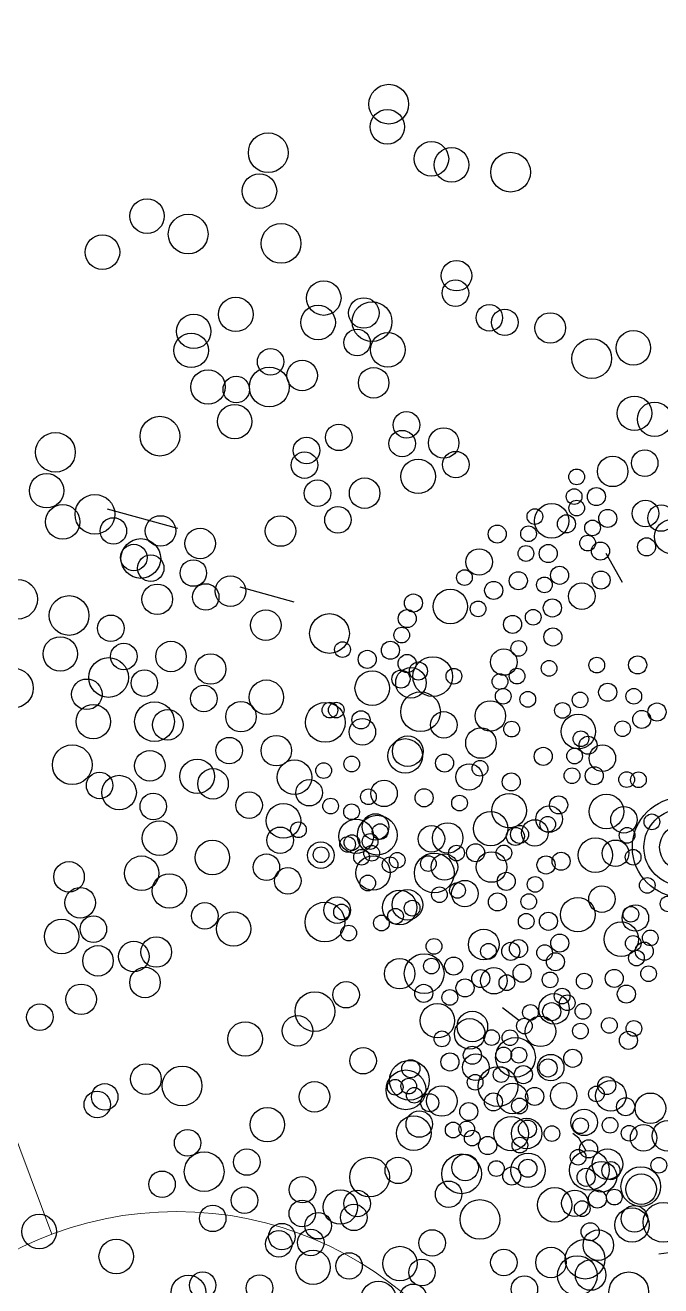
# Model space of a CAD drawing. Header units: millimetres. Extents: x 441156 to 441876, y 4514765 to 4515211.
# Drawn here: x 441564.466 to 441565.034, y 4514830.769 to 4514831.896 of the extents above; entities that cross this region are included whole.
import ezdxf

# ---------------------------------------------------------------- set-up
doc = ezdxf.new("R2010")
doc.units = ezdxf.units.MM
doc.linetypes.add('CONTINUA', pattern=[0])
doc.linetypes.add('HIDDEN', pattern=[0.375, 0.25, -0.125])
doc.layers.add('01_piscinas', color=254, linetype='Continuous')
doc.layers.add('INGIN ELECTRICIDAD ALUMBRADO', color=120, linetype='HIDDEN')

msp = doc.modelspace()

# ---------------------------------------------------------------- linework, layer by layer
at = {"layer": '01_piscinas'}
for p, q in [((441564.60201073, 4514831.44630192, 0.00000053), (441564.53900604, 4514831.46381953, 0.00000053)), ((441564.99961501, 4514831.39826649, 0.00000053), (441564.98497495, 4514831.42418268, 0.00000053)), ((441564.70610725, 4514831.38055135, 0.00000053), (441564.6576421, 4514831.39402644, 0.00000053)), ((441564.89213983, 4514831.01814766, 0.00000053), (441564.90666555, 4514831.00712524, 0.00000053)), ((441565.03191926, 4514830.79787142, 0.00000053), (441565.06244956, 4514830.80205789, 0.00000053))]:
    msp.add_line(p, q, dxfattribs=at)
at = {"layer": '01_piscinas', "elevation": 0.00000053}
msp.add_lwpolyline([(441564.96743843, 4514830.88945315), (441564.96046535, 4514830.90141357), (441564.96046535, 4514830.90141357), (441564.95501616, 4514830.90558361)], dxfattribs=at)
at = {"layer": '01_piscinas'}
for centre, radius in [((441564.79054029, 4514831.82582947, 0.00000053), 0.01775907), ((441564.78929227, 4514831.80555468, 0.00000053), 0.01541533), ((441564.6827996, 4514831.78244723, 0.00000053), 0.01775907), ((441564.82872541, 4514831.77693162, 0.00000053), 0.01541533), ((441564.84670258, 4514831.77159245, 0.00000053), 0.01541533), ((441564.89953929, 4514831.76503175, 0.00000053), 0.01775907), ((441564.67494438, 4514831.74810207, 0.00000053), 0.01541533), ((441564.57448504, 4514831.72572852, 0.00000053), 0.01541533), ((441564.6112105, 4514831.70970134, 0.00000053), 0.01775907), ((441564.69427697, 4514831.70133977, 0.00000053), 0.01775907), ((441564.53458506, 4514831.69352245, 0.00000053), 0.01541533), ((441564.85112999, 4514831.67249563, 0.00000053), 0.01366082), ((441564.73246208, 4514831.65244191, 0.00000053), 0.01541533), ((441564.85016997, 4514831.65689963, 0.00000053), 0.01185795), ((441564.65380436, 4514831.63789644, 0.00000053), 0.01541533), ((441564.76825253, 4514831.63912467, 0.00000053), 0.01366082), ((441564.77564979, 4514831.63135769, 0.00000053), 0.01775907), ((441564.6161885, 4514831.62265997, 0.00000053), 0.01541533), ((441564.72741014, 4514831.63063565, 0.00000053), 0.01541533), ((441564.88050316, 4514831.63488189, 0.00000053), 0.01185795), ((441564.89433175, 4514831.63077484, 0.00000053), 0.01185795), ((441564.93497538, 4514831.62572815, 0.00000053), 0.01366082), ((441564.61390439, 4514831.60569037, 0.00000053), 0.01541533), ((441564.76221006, 4514831.61270532, 0.00000053), 0.01185795), ((441564.78976609, 4514831.6061795, 0.00000053), 0.01541533), ((441564.97210623, 4514831.59835999, 0.00000053), 0.01775907), ((441565.00930861, 4514831.60795644, 0.00000053), 0.01541533), ((441564.68493364, 4514831.5954949, 0.00000053), 0.01185795), ((441564.713184, 4514831.5831663, 0.00000053), 0.01366082), ((441564.62899594, 4514831.57298937, 0.00000053), 0.01541533), ((441564.65424135, 4514831.570721, 0.00000053), 0.01185795), ((441564.68376043, 4514831.57295883, 0.00000053), 0.01775907), ((441564.77708128, 4514831.57673431, 0.00000053), 0.01366082), ((441565.01029135, 4514831.54946213, 0.00000053), 0.01541533), ((441565.02826853, 4514831.54412296, 0.00000053), 0.01541533), ((441564.65279216, 4514831.54204191, 0.00000053), 0.01541533), ((441564.80645445, 4514831.53912058, 0.00000053), 0.01185795), ((441564.58596997, 4514831.52900619, 0.00000053), 0.01775907), ((441564.74594851, 4514831.52793175, 0.00000053), 0.01185795), ((441564.83967576, 4514831.52290195, 0.00000053), 0.01366082), ((441564.49253372, 4514831.51455819, 0.00000053), 0.01775907), ((441564.71701323, 4514831.51621139, 0.00000053), 0.01185795), ((441564.80256834, 4514831.52234653, 0.00000053), 0.01185795), ((441564.71525622, 4514831.50315785, 0.00000053), 0.01185795), ((441564.85053445, 4514831.50353411, 0.00000053), 0.01185795), ((441565.01941331, 4514831.50490099, 0.00000053), 0.01185795), ((441564.81686542, 4514831.49303503, 0.00000053), 0.01541533), ((441564.9907961, 4514831.4975191, 0.00000053), 0.01366082), ((441564.48467851, 4514831.48021304, 0.00000053), 0.01541533), ((441564.76899163, 4514831.47797975, 0.00000053), 0.01366082), ((441564.95859757, 4514831.4926079, 0.00000053), 0.00701654), ((441564.7268651, 4514831.47800324, 0.00000053), 0.01185795), ((441564.95629593, 4514831.47498859, 0.00000053), 0.00701654), ((441564.97621375, 4514831.47497207, 0.00000053), 0.00808333), ((441564.52786622, 4514831.45912882, 0.00000053), 0.01775907), ((441564.93620859, 4514831.45326705, 0.00000053), 0.01541533), ((441564.95863062, 4514831.46471717, 0.00000053), 0.00701654), ((441565.02016927, 4514831.45990536, 0.00000053), 0.01185795), ((441564.49907543, 4514831.45237167, 0.00000053), 0.01541533), ((441564.58647853, 4514831.44425057, 0.00000053), 0.01366082), ((441564.6937682, 4514831.44417003, 0.00000053), 0.01366082), ((441564.74516989, 4514831.4541975, 0.00000053), 0.01185795), ((441564.92123345, 4514831.45710482, 0.00000053), 0.00701654), ((441564.94943006, 4514831.45060042, 0.00000053), 0.00808333), ((441564.98634807, 4514831.45547014, 0.00000053), 0.00808333), ((441565.03399787, 4514831.45579831, 0.00000053), 0.01185795), ((441564.544352, 4514831.44427406, 0.00000053), 0.01185795), ((441564.62189417, 4514831.43305618, 0.00000053), 0.01366082), ((441564.88756184, 4514831.44141466, 0.00000053), 0.00808333), ((441564.91556583, 4514831.44172274, 0.00000053), 0.00701654), ((441564.97276584, 4514831.44694432, 0.00000053), 0.00701654), ((441565.04356963, 4514831.43915357, 0.00000053), 0.01541533), ((441564.56893147, 4514831.41964013, 0.00000053), 0.01775907), ((441564.96843873, 4514831.43334988, 0.00000053), 0.00701654), ((441565.02107073, 4514831.43004768, 0.00000053), 0.00808333), ((441564.56265678, 4514831.42046832, 0.00000053), 0.01185795), ((441564.87138009, 4514831.4164999, 0.00000053), 0.01185795), ((441564.9132642, 4514831.42410343, 0.00000053), 0.00701654), ((441564.93318201, 4514831.4240869, 0.00000053), 0.00808333), ((441564.97987987, 4514831.42625833, 0.00000053), 0.00808333), ((441564.57772123, 4514831.41098384, 0.00000053), 0.01185795), ((441564.6158517, 4514831.40663684, 0.00000053), 0.01185795), ((441564.94331634, 4514831.40458497, 0.00000053), 0.00808333), ((441564.64907301, 4514831.3904182, 0.00000053), 0.01366082), ((441564.85825169, 4514831.40253669, 0.00000053), 0.00701654), ((441564.90639832, 4514831.39971525, 0.00000053), 0.00808333), ((441564.92973411, 4514831.39605915, 0.00000053), 0.00701654), ((441564.98038729, 4514831.40033196, 0.00000053), 0.00808333), ((441564.4586938, 4514831.38320971, 0.00000053), 0.01775907), ((441564.58359612, 4514831.38311941, 0.00000053), 0.01366082), ((441564.62692625, 4514831.38522039, 0.00000053), 0.01185795), ((441564.84562005, 4514831.37672602, 0.00000053), 0.01541533), ((441564.88439332, 4514831.39108856, 0.00000053), 0.00808333), ((441564.96318253, 4514831.38590915, 0.00000053), 0.01185795), ((441564.50473413, 4514831.36865701, 0.00000053), 0.01775907), ((441564.81262014, 4514831.3798041, 0.00000053), 0.00808333), ((441564.87044979, 4514831.37459612, 0.00000053), 0.00701654), ((441564.93684814, 4514831.37537317, 0.00000053), 0.00808333), ((441564.54212804, 4514831.35719699, 0.00000053), 0.01185795), ((441564.68066167, 4514831.36004229, 0.00000053), 0.01366082), ((441564.73761468, 4514831.35257395, 0.00000053), 0.01775907), ((441564.80711627, 4514831.36590894, 0.00000053), 0.00808333), ((441564.9012778, 4514831.36071704, 0.00000053), 0.00808333), ((441564.91973937, 4514831.36708263, 0.00000053), 0.00701654), ((441564.80214793, 4514831.3511259, 0.00000053), 0.00701654), ((441564.93735555, 4514831.34944679, 0.00000053), 0.00808333), ((441564.49687892, 4514831.33431186, 0.00000053), 0.01541533), ((441564.59586346, 4514831.33201889, 0.00000053), 0.01366082), ((441564.74922261, 4514831.33820239, 0.00000053), 0.00701654), ((441564.79203565, 4514831.33755817, 0.00000053), 0.00808333), ((441564.90676403, 4514831.3392323, 0.00000053), 0.00701654), ((441564.55373693, 4514831.33204238, 0.00000053), 0.01185795), ((441564.6312791, 4514831.3208245, 0.00000053), 0.01366082), ((441564.77132506, 4514831.32943893, 0.00000053), 0.00808333), ((441564.80702158, 4514831.32573894, 0.00000053), 0.00808333), ((441564.89349903, 4514831.32703144, 0.00000053), 0.01185795), ((441564.54006663, 4514831.31322764, 0.00000053), 0.01775907), ((441564.81711953, 4514831.31902725, 0.00000053), 0.00808333), ((441564.82990711, 4514831.3140441, 0.00000053), 0.01775907), ((441564.93390765, 4514831.32141905, 0.00000053), 0.00701654), ((441564.97659073, 4514831.32428069, 0.00000053), 0.00701654), ((441565.01309284, 4514831.32445577, 0.00000053), 0.00808333), ((441564.45494666, 4514831.3037392, 0.00000053), 0.01775907), ((441564.52064003, 4514831.29820917, 0.00000053), 0.01366082), ((441564.57204171, 4514831.30823664, 0.00000053), 0.01185795), ((441564.68118013, 4514831.29559544, 0.00000053), 0.01541533), ((441564.7757998, 4514831.30367609, 0.00000053), 0.01541533), ((441564.80151771, 4514831.31184377, 0.00000053), 0.00808333), ((441564.81041798, 4514831.30845292, 0.00000053), 0.01366082), ((441564.84880921, 4514831.31437799, 0.00000053), 0.00701654), ((441564.89002631, 4514831.30955131, 0.00000053), 0.00701654), ((441564.90527464, 4514831.31446212, 0.00000053), 0.00701654), ((441564.62523663, 4514831.29440515, 0.00000053), 0.01185795), ((441564.81898751, 4514831.28259187, 0.00000053), 0.01775907), ((441564.89291923, 4514831.2964582, 0.00000053), 0.00701654), ((441564.91490861, 4514831.29369699, 0.00000053), 0.00701654), ((441564.96165687, 4514831.29317279, 0.00000053), 0.00701654), ((441564.98630915, 4514831.30008412, 0.00000053), 0.00808333), ((441565.00964493, 4514831.29642802, 0.00000053), 0.00701654), ((441564.52636738, 4514831.27376948, 0.00000053), 0.01541533), ((441564.58113187, 4514831.27373894, 0.00000053), 0.01775907), ((441564.65845794, 4514831.27818652, 0.00000053), 0.01366082), ((441564.73386754, 4514831.27310344, 0.00000053), 0.01775907), ((441564.73799217, 4514831.28405266, 0.00000053), 0.00701654), ((441564.74362405, 4514831.28413722, 0.00000053), 0.00701654), ((441564.88141216, 4514831.27881457, 0.00000053), 0.01366082), ((441564.94591728, 4514831.28380122, 0.00000053), 0.00701654), ((441565.03039638, 4514831.28235048, 0.00000053), 0.00808333), ((441564.59298105, 4514831.27088773, 0.00000053), 0.01366082), ((441564.7657265, 4514831.27537376, 0.00000053), 0.00808333), ((441564.83979115, 4514831.27083918, 0.00000053), 0.01185795), ((441564.96010101, 4514831.26495967, 0.00000053), 0.01541533), ((441565.01675896, 4514831.27574203, 0.00000053), 0.00808333), ((441564.76700679, 4514831.26462329, 0.00000053), 0.01185795), ((441564.87301246, 4514831.25462055, 0.00000053), 0.01366082), ((441564.90046601, 4514831.26704985, 0.00000053), 0.00701654), ((441564.9996502, 4514831.2674515, 0.00000053), 0.00701654), ((441564.64792006, 4514831.24783409, 0.00000053), 0.01185795), ((441564.69004659, 4514831.2478106, 0.00000053), 0.01366082), ((441564.80528826, 4514831.24313372, 0.00000053), 0.01541533), ((441564.80753557, 4514831.24732175, 0.00000053), 0.01366082), ((441564.96238805, 4514831.2584198, 0.00000053), 0.00701654), ((441564.96879018, 4514831.25267672, 0.00000053), 0.00808333), ((441564.50757611, 4514831.23520016, 0.00000053), 0.01775907), ((441564.57699383, 4514831.23428253, 0.00000053), 0.01366082), ((441564.84046466, 4514831.23669885, 0.00000053), 0.00808333), ((441564.92871644, 4514831.24272964, 0.00000053), 0.00808333), ((441564.95672043, 4514831.24303772, 0.00000053), 0.00701654), ((441564.98156131, 4514831.24105732, 0.00000053), 0.01185795), ((441564.61931699, 4514831.22484109, 0.00000053), 0.01541533), ((441564.70630673, 4514831.22406894, 0.00000053), 0.01541533), ((441564.73239361, 4514831.2299875, 0.00000053), 0.00701654), ((441564.75745398, 4514831.23589951, 0.00000053), 0.00701654), ((441564.86247458, 4514831.22426812, 0.00000053), 0.01185795), ((441564.87215434, 4514831.23204958, 0.00000053), 0.00701654), ((441564.9544188, 4514831.22541841, 0.00000053), 0.00701654), ((441564.97433661, 4514831.22540188, 0.00000053), 0.00808333), ((441564.53207367, 4514831.21672365, 0.00000053), 0.01185795), ((441564.54947588, 4514831.21034624, 0.00000053), 0.01541533), ((441564.63346524, 4514831.21816538, 0.00000053), 0.01366082), ((441564.71941976, 4514831.21019687, 0.00000053), 0.01185795), ((441564.78633494, 4514831.20960291, 0.00000053), 0.01185795), ((441564.90007997, 4514831.2198637, 0.00000053), 0.00808333), ((441565.00330723, 4514831.22193532, 0.00000053), 0.00701654), ((441565.01381847, 4514831.22178791, 0.00000053), 0.00701654), ((441564.58003979, 4514831.19791123, 0.00000053), 0.01185795), ((441564.66569583, 4514831.19904699, 0.00000053), 0.01185795), ((441564.77243974, 4514831.20656204, 0.00000053), 0.00701654), ((441564.82215217, 4514831.20564586, 0.00000053), 0.00808333), ((441564.89823787, 4514831.19420533, 0.00000053), 0.01541533), ((441564.69641393, 4514831.18505842, 0.00000053), 0.01541533), ((441564.73860309, 4514831.19827647, 0.00000053), 0.00701654), ((441564.75728757, 4514831.19315259, 0.00000053), 0.00701654), ((441564.85384184, 4514831.2009966, 0.00000053), 0.00701654), ((441564.93397428, 4514831.1866309, 0.00000053), 0.01185795), ((441564.94245585, 4514831.1993558, 0.00000053), 0.00808333), ((441564.98522761, 4514831.19343317, 0.00000053), 0.01541533), ((441565.05309565, 4514831.16138281, 0.00000053), 0.0446896), ((441564.78029962, 4514831.17223943, 0.00000053), 0.01775907), ((441564.7787251, 4514831.17959481, 0.00000053), 0.01185795), ((441564.88167951, 4514831.17810497, 0.00000053), 0.01541533), ((441564.93269874, 4514831.18198228, 0.00000053), 0.00701654), ((441565.00088946, 4514831.18603693, 0.00000053), 0.01185795), ((441565.05309565, 4514831.16138281, 0.00000053), 0.03437661), ((441565.02582811, 4514831.18417009, 0.00000053), 0.00701654), ((441564.58564291, 4514831.16955164, 0.00000053), 0.01541533), ((441564.69351662, 4514831.16766653, 0.00000053), 0.01185795), ((441564.7098427, 4514831.17704238, 0.00000053), 0.00701654), ((441564.76143187, 4514831.17121559, 0.00000053), 0.01541533), ((441564.78289505, 4514831.17544848, 0.00000053), 0.00701654), ((441564.8287389, 4514831.16894649, 0.00000053), 0.01185795), ((441564.84325255, 4514831.16973406, 0.00000053), 0.01366082), ((441564.90374609, 4514831.17114997, 0.00000053), 0.00808333), ((441564.90749911, 4514831.17290316, 0.00000053), 0.00808333), ((441564.92123708, 4514831.17424601, 0.00000053), 0.01185795), ((441565.00364384, 4514831.17209913, 0.00000053), 0.00701654), ((441565.05309565, 4514831.16138281, 0.00000053), 0.02034119), ((441564.63286833, 4514831.15225924, 0.00000053), 0.01541533), ((441564.72984387, 4514831.15436468, 0.00000053), 0.01185795), ((441564.75377078, 4514831.16403079, 0.00000053), 0.00701654), ((441564.75765402, 4514831.16555315, 0.00000053), 0.00701654), ((441564.77392123, 4514831.16659523, 0.00000053), 0.00701654), ((441564.86817576, 4514831.15649385, 0.00000053), 0.00808333), ((441564.97533481, 4514831.15442265, 0.00000053), 0.01541533), ((441564.99327962, 4514831.15602884, 0.00000053), 0.01185795), ((441564.56958344, 4514831.13823415, 0.00000053), 0.01541533), ((441564.68116318, 4514831.14357615, 0.00000053), 0.01185795), ((441564.7300399, 4514831.1547275, 0.00000053), 0.00701654), ((441564.76623402, 4514831.15255549, 0.00000053), 0.00701654), ((441564.77652343, 4514831.1385146, 0.00000053), 0.01541533), ((441564.77529491, 4514831.15610766, 0.00000053), 0.00701654), ((441564.79818232, 4514831.14978602, 0.00000053), 0.00701654), ((441564.83128792, 4514831.13848406, 0.00000053), 0.01775907), ((441564.82597966, 4514831.14681196, 0.00000053), 0.00701654), ((441564.84034779, 4514831.14379188, 0.00000053), 0.01185795), ((441564.85115578, 4514831.15627271, 0.00000053), 0.00701654), ((441564.88247432, 4514831.14376839, 0.00000053), 0.01366082), ((441564.89355558, 4514831.15641073, 0.00000053), 0.00701654), ((441564.93118301, 4514831.14561427, 0.00000053), 0.00808333), ((441564.94464731, 4514831.14896436, 0.00000053), 0.00808333), ((441565.00907487, 4514831.15253176, 0.00000053), 0.00701654), ((441564.50470917, 4514831.13502778, 0.00000053), 0.01366082), ((441564.70026664, 4514831.1313868, 0.00000053), 0.01185795), ((441564.79176224, 4514831.14584641, 0.00000053), 0.00701654), ((441564.59441794, 4514831.122388, 0.00000053), 0.01541533), ((441564.77179502, 4514831.12948225, 0.00000053), 0.00701654), ((441564.85865257, 4514831.11998614, 0.00000053), 0.01185795), ((441564.89561268, 4514831.13095815, 0.00000053), 0.00808333), ((441564.9214259, 4514831.12824076, 0.00000053), 0.00701654), ((441565.02169409, 4514831.12736348, 0.00000053), 0.00701654), ((441564.51473686, 4514831.11184574, 0.00000053), 0.01366082), ((441564.80031964, 4514831.10756714, 0.00000053), 0.01541533), ((441564.80725088, 4514831.10995867, 0.00000053), 0.01366082), ((441564.83587355, 4514831.11903511, 0.00000053), 0.00701654), ((441564.8520368, 4514831.12288188, 0.00000053), 0.00701654), ((441564.88775429, 4514831.1125506, 0.00000053), 0.00808333), ((441564.91575828, 4514831.11285868, 0.00000053), 0.00701654), ((441564.9811941, 4514831.11509348, 0.00000053), 0.01185795), ((441564.62614037, 4514831.1000892, 0.00000053), 0.01185795), ((441564.73349745, 4514831.09453142, 0.00000053), 0.01775907), ((441564.74442842, 4514831.10526201, 0.00000053), 0.01185795), ((441564.74835132, 4514831.10357455, 0.00000053), 0.00701654), ((441564.81147856, 4514831.10698169, 0.00000053), 0.00701654), ((441564.95962363, 4514831.10120668, 0.00000053), 0.01541533), ((441565.01106747, 4514831.09820041, 0.00000053), 0.01185795), ((441565.00704247, 4514831.10155274, 0.00000053), 0.00701654), ((441565.04036296, 4514831.11085169, 0.00000053), 0.00701654), ((441564.49805379, 4514831.08170112, 0.00000053), 0.01541533), ((441564.52646552, 4514831.08824263, 0.00000053), 0.01185795), ((441564.65182825, 4514831.08842577, 0.00000053), 0.01541533), ((441564.78406328, 4514831.09374422, 0.00000053), 0.00701654), ((441564.79664481, 4514831.09974364, 0.00000053), 0.00701654), ((441564.91345665, 4514831.09523936, 0.00000053), 0.00701654), ((441564.93337446, 4514831.09522284, 0.00000053), 0.00808333), ((441564.75474018, 4514831.08473835, 0.00000053), 0.00701654), ((441564.87550182, 4514831.07454521, 0.00000053), 0.01366082), ((441564.99845901, 4514831.07924569, 0.00000053), 0.01541533), ((441565.0244193, 4514831.08041496, 0.00000053), 0.00701654), ((441564.56262727, 4514831.06372901, 0.00000053), 0.01366082), ((441564.58271496, 4514831.06777563, 0.00000053), 0.01366082), ((441564.83102044, 4514831.07283557, 0.00000053), 0.00701654), ((441564.87971927, 4514831.0684071, 0.00000053), 0.00701654), ((441564.89963709, 4514831.06839058, 0.00000053), 0.00808333), ((441564.90659077, 4514831.07085119, 0.00000053), 0.00808333), ((441564.92992656, 4514831.06719509, 0.00000053), 0.00701654), ((441564.94350879, 4514831.07572091, 0.00000053), 0.00808333), ((441565.00917098, 4514831.07550415, 0.00000053), 0.00701654), ((441565.01899103, 4514831.06853482, 0.00000053), 0.00808333), ((441564.53059482, 4514831.05994477, 0.00000053), 0.01366082), ((441564.82222367, 4514831.04849392, 0.00000053), 0.01775907), ((441564.84863662, 4514831.05519973, 0.00000053), 0.00808333), ((441564.93963349, 4514831.05903032, 0.00000053), 0.00808333), ((441565.01206389, 4514831.06241104, 0.00000053), 0.00701654), ((441564.57265495, 4514831.04054696, 0.00000053), 0.01366082), ((441564.80035503, 4514831.04841274, 0.00000053), 0.01366082), ((441564.82871881, 4514831.05521626, 0.00000053), 0.00701654), ((441564.8728534, 4514831.04401893, 0.00000053), 0.00808333), ((441564.88460351, 4514831.04212383, 0.00000053), 0.01185795), ((441564.90977141, 4514831.04888864, 0.00000053), 0.00808333), ((441564.99220734, 4514831.04416317, 0.00000053), 0.00808333), ((441565.02287899, 4514831.04839864, 0.00000053), 0.00701654), ((441564.75242135, 4514831.02960358, 0.00000053), 0.01185795), ((441564.85877095, 4514831.0356978, 0.00000053), 0.00808333), ((441564.89618918, 4514831.04036283, 0.00000053), 0.00701654), ((441564.93480367, 4514831.04288126, 0.00000053), 0.00701654), ((441564.96533584, 4514831.04171909, 0.00000053), 0.00701654), ((441564.51554803, 4514831.02549282, 0.00000053), 0.01366082), ((441564.72453284, 4514831.01452172, 0.00000053), 0.01775907), ((441564.82185293, 4514831.03082808, 0.00000053), 0.00808333), ((441564.84518872, 4514831.02717199, 0.00000053), 0.00701654), ((441564.93833892, 4514831.01694572, 0.00000053), 0.01366082), ((441564.94560058, 4514831.02843564, 0.00000053), 0.00701654), ((441564.95020119, 4514831.02241426, 0.00000053), 0.00701654), ((441565.00302244, 4514831.03015078, 0.00000053), 0.00808333), ((441564.47866295, 4514831.00955259, 0.00000053), 0.01185795), ((441564.83405586, 4514831.00634613, 0.00000053), 0.01541533), ((441564.91725348, 4514831.01376582, 0.00000053), 0.00701654), ((441564.93624189, 4514831.01443288, 0.00000053), 0.00808333), ((441564.96424587, 4514831.01474096, 0.00000053), 0.00701654), ((441564.70899594, 4514830.99729001, 0.00000053), 0.01366082), ((441564.86294952, 4514830.99458038, 0.00000053), 0.01366082), ((441564.86533932, 4514831.00116036, 0.00000053), 0.01366082), ((441564.91186321, 4514831.00160338, 0.00000053), 0.00701654), ((441564.92625233, 4514830.99685236, 0.00000053), 0.01366082), ((441564.98777703, 4514831.00218901, 0.00000053), 0.00701654), ((441564.66221906, 4514830.99006981, 0.00000053), 0.01541533), ((441564.83817335, 4514830.99014945, 0.00000053), 0.00701654), ((441564.88252138, 4514830.99125766, 0.00000053), 0.00701654), ((441564.89897605, 4514830.99115902, 0.00000053), 0.00701654), ((441564.96194424, 4514830.99712165, 0.00000053), 0.00701654), ((441565.00483849, 4514830.98881086, 0.00000053), 0.00808333), ((441565.00976642, 4514830.9994278, 0.00000053), 0.00701654), ((441564.9039119, 4514830.97361459, 0.00000053), 0.01775907), ((441564.76764637, 4514830.97061131, 0.00000053), 0.01185795), ((441564.84528739, 4514830.96946346, 0.00000053), 0.00808333), ((441564.86838529, 4514830.96478906, 0.00000053), 0.01185795), ((441564.86530445, 4514830.97546886, 0.00000053), 0.00808333), ((441564.89330843, 4514830.97577694, 0.00000053), 0.00701654), ((441564.90693174, 4514830.97555491, 0.00000053), 0.00701654), ((441564.93535402, 4514830.96443098, 0.00000053), 0.01185795), ((441564.95507837, 4514830.97273347, 0.00000053), 0.00808333), ((441564.57346612, 4514830.95419404, 0.00000053), 0.01366082), ((441564.60576603, 4514830.94806217, 0.00000053), 0.01775907), ((441564.80590567, 4514830.94453965, 0.00000053), 0.01775907), ((441564.80901243, 4514830.95309362, 0.00000053), 0.01775907), ((441564.81030184, 4514830.96338535, 0.00000053), 0.00808333), ((441564.88819934, 4514830.94749322, 0.00000053), 0.01775907), ((441564.8910068, 4514830.95815763, 0.00000053), 0.00701654), ((441564.91092461, 4514830.9581411, 0.00000053), 0.00808333), ((441564.93307337, 4514830.96410678, 0.00000053), 0.00808333), ((441564.72422096, 4514830.93829774, 0.00000053), 0.01366082), ((441564.7963583, 4514830.94689292, 0.00000053), 0.00701654), ((441564.80843396, 4514830.94786166, 0.00000053), 0.00701654), ((441564.86780454, 4514830.95134282, 0.00000053), 0.00701654), ((441564.90125963, 4514830.93683122, 0.00000053), 0.01366082), ((441564.9469629, 4514830.93927636, 0.00000053), 0.01185795), ((441564.98908943, 4514830.93925287, 0.00000053), 0.01366082), ((441564.98552818, 4514830.94839138, 0.00000053), 0.00808333), ((441564.52995194, 4514830.9314226, 0.00000053), 0.01185795), ((441564.53658105, 4514830.93825381, 0.00000053), 0.01185795), ((441564.81336888, 4514830.93969008, 0.00000053), 0.00701654), ((441564.82718632, 4514830.93301383, 0.00000053), 0.00808333), ((441564.83795681, 4514830.93455924, 0.00000053), 0.01366082), ((441564.88414093, 4514830.93376946, 0.00000053), 0.00808333), ((441564.92105894, 4514830.93863917, 0.00000053), 0.00808333), ((441564.97623143, 4514830.94086776, 0.00000053), 0.00701654), ((441565.02450507, 4514830.92805848, 0.00000053), 0.01366082), ((441564.68201159, 4514830.91337985, 0.00000053), 0.01541533), ((441564.86213593, 4514830.92514276, 0.00000053), 0.00808333), ((441564.90747671, 4514830.93011336, 0.00000053), 0.00701654), ((441565.00237305, 4514830.92941963, 0.00000053), 0.00808333), ((441564.81297217, 4514830.90581093, 0.00000053), 0.01541533), ((441564.81788201, 4514830.91395592, 0.00000053), 0.01185795), ((441564.86026805, 4514830.90961907, 0.00000053), 0.00701654), ((441564.90003153, 4514830.90534543, 0.00000053), 0.01541533), ((441564.913866, 4514830.90544315, 0.00000053), 0.01366082), ((441564.91459074, 4514830.90942737, 0.00000053), 0.00808333), ((441564.96526769, 4514830.91547062, 0.00000053), 0.01185795), ((441564.96208616, 4514830.91247911, 0.00000053), 0.00701654), ((441564.98842952, 4514830.9129272, 0.00000053), 0.00701654), ((441565.03981947, 4514830.90348204, 0.00000053), 0.01366082), ((441564.61075253, 4514830.89713616, 0.00000053), 0.01185795), ((441564.84819239, 4514830.90865033, 0.00000053), 0.00701654), ((441564.86520297, 4514830.90144749, 0.00000053), 0.00701654), ((441564.93646826, 4514830.90540205, 0.00000053), 0.00701654), ((441565.0054401, 4514830.90572436, 0.00000053), 0.00701654), ((441565.0184626, 4514830.90163914, 0.00000053), 0.01185795), ((441564.87902041, 4514830.89477125, 0.00000053), 0.00808333), ((441564.90780456, 4514830.8951039, 0.00000053), 0.00701654), ((441564.96920019, 4514830.89179312, 0.00000053), 0.00808333), ((441564.62555856, 4514830.87137221, 0.00000053), 0.01775907), ((441564.66371925, 4514830.87998571, 0.00000053), 0.01185795), ((441564.77341516, 4514830.86651217, 0.00000053), 0.01775907), ((441564.79910199, 4514830.8725645, 0.00000053), 0.01185795), ((441564.85570882, 4514830.86946574, 0.00000053), 0.01775907), ((441564.85883724, 4514830.87510635, 0.00000053), 0.01185795), ((441564.91512308, 4514830.87264443, 0.00000053), 0.01541533), ((441564.96988757, 4514830.87261389, 0.00000053), 0.01775907), ((441564.95990344, 4514830.8842695, 0.00000053), 0.00701654), ((441564.98620702, 4514830.87812171, 0.00000053), 0.01366082), ((441565.03205181, 4514830.87713219, 0.00000053), 0.00701654), ((441564.58787003, 4514830.86012382, 0.00000053), 0.01185795), ((441564.88674146, 4514830.8741948, 0.00000053), 0.00701654), ((441564.9005589, 4514830.86751855, 0.00000053), 0.00808333), ((441564.91491859, 4514830.87441791, 0.00000053), 0.00808333), ((441564.96700648, 4514830.86634689, 0.00000053), 0.00808333), ((441564.98083775, 4514830.86687152, 0.00000053), 0.01366082), ((441564.98915523, 4514830.87231257, 0.00000053), 0.00808333), ((441565.0159279, 4514830.85806119, 0.00000053), 0.01775907), ((441564.71339448, 4514830.85529889, 0.00000053), 0.01185795), ((441564.84411892, 4514830.85119417, 0.00000053), 0.01185795), ((441565.01625339, 4514830.85567714, 0.00000053), 0.01366082), ((441564.66163668, 4514830.84585427, 0.00000053), 0.01185795), ((441564.74731792, 4514830.83972785, 0.00000053), 0.01541533), ((441564.76232984, 4514830.84290042, 0.00000053), 0.01185795), ((441564.9389193, 4514830.84169697, 0.00000053), 0.01541533), ((441564.957016, 4514830.84308928, 0.00000053), 0.01185795), ((441564.97714081, 4514830.84684496, 0.00000053), 0.00808333), ((441564.99222228, 4514830.8486173, 0.00000053), 0.00701654), ((441564.63318544, 4514830.82964922, 0.00000053), 0.01185795), ((441564.7132504, 4514830.83399536, 0.00000053), 0.01185795), ((441564.75936566, 4514830.83052049, 0.00000053), 0.01185795), ((441564.87209711, 4514830.82866125, 0.00000053), 0.01775907), ((441564.96355858, 4514830.83831915, 0.00000053), 0.00701654), ((441565.00807269, 4514830.82371604, 0.00000053), 0.01541533), ((441565.01021092, 4514830.82925779, 0.00000053), 0.01185795), ((441565.03583662, 4514830.82611181, 0.00000053), 0.01775907), ((441564.47804959, 4514830.81786217, 0.00000053), 0.01541533), ((441564.72742472, 4514830.82310415, 0.00000053), 0.01185795), ((441564.69223493, 4514830.80685083, 0.00000053), 0.01185795), ((441564.69505621, 4514830.81331057, 0.00000053), 0.01185795), ((441564.72084175, 4514830.80803142, 0.00000053), 0.01185795), ((441564.82937061, 4514830.80763795, 0.00000053), 0.01185795), ((441564.97067261, 4514830.81763316, 0.00000053), 0.00808333), ((441564.97795534, 4514830.80574036, 0.00000053), 0.01366082), ((441564.54690633, 4514830.79556658, 0.00000053), 0.01541533), ((441564.80055971, 4514830.78922342, 0.00000053), 0.01541533), ((441564.93565486, 4514830.79016224, 0.00000053), 0.01366082), ((441564.96614043, 4514830.79314338, 0.00000053), 0.01775907), ((441564.72290389, 4514830.78591901, 0.00000053), 0.01541533), ((441564.75505995, 4514830.78710411, 0.00000053), 0.01185795), ((441564.82029366, 4514830.78126191, 0.00000053), 0.01185795), ((441564.89352833, 4514830.79018573, 0.00000053), 0.01185795), ((441564.95916038, 4514830.77851814, 0.00000053), 0.01775907), ((441564.9710705, 4514830.77896785, 0.00000053), 0.01366082), ((441564.62419144, 4514830.76990529, 0.00000053), 0.01185795), ((441565.00520071, 4514830.76396544, 0.00000053), 0.01775907), ((441564.61148413, 4514830.76347371, 0.00000053), 0.01541533), ((441564.67499382, 4514830.76737464, 0.00000053), 0.01185795), ((441564.78142589, 4514830.75813758, 0.00000053), 0.01541533), ((441564.81242797, 4514830.75905748, 0.00000053), 0.01185795), ((441564.91183311, 4514830.76637999, 0.00000053), 0.01185795)]:
    msp.add_circle(centre, radius, dxfattribs=at)
at = {"layer": 'INGIN ELECTRICIDAD ALUMBRADO', "color": 86, "lineweight": 13, "elevation": 0.00000131}
msp.add_lwpolyline([(441564.48942489, 4514830.81550318), (441563.22037838, 4514834.19612233)], dxfattribs=at)
at = {"layer": 'INGIN ELECTRICIDAD ALUMBRADO', "color": 86, "linetype": 'CONTINUA', "lineweight": 13}
msp.add_circle((441564.60093035, 4514830.51846324, 0.00000131), 0.31727935, dxfattribs=at)

doc.saveas('drawing.dxf')
